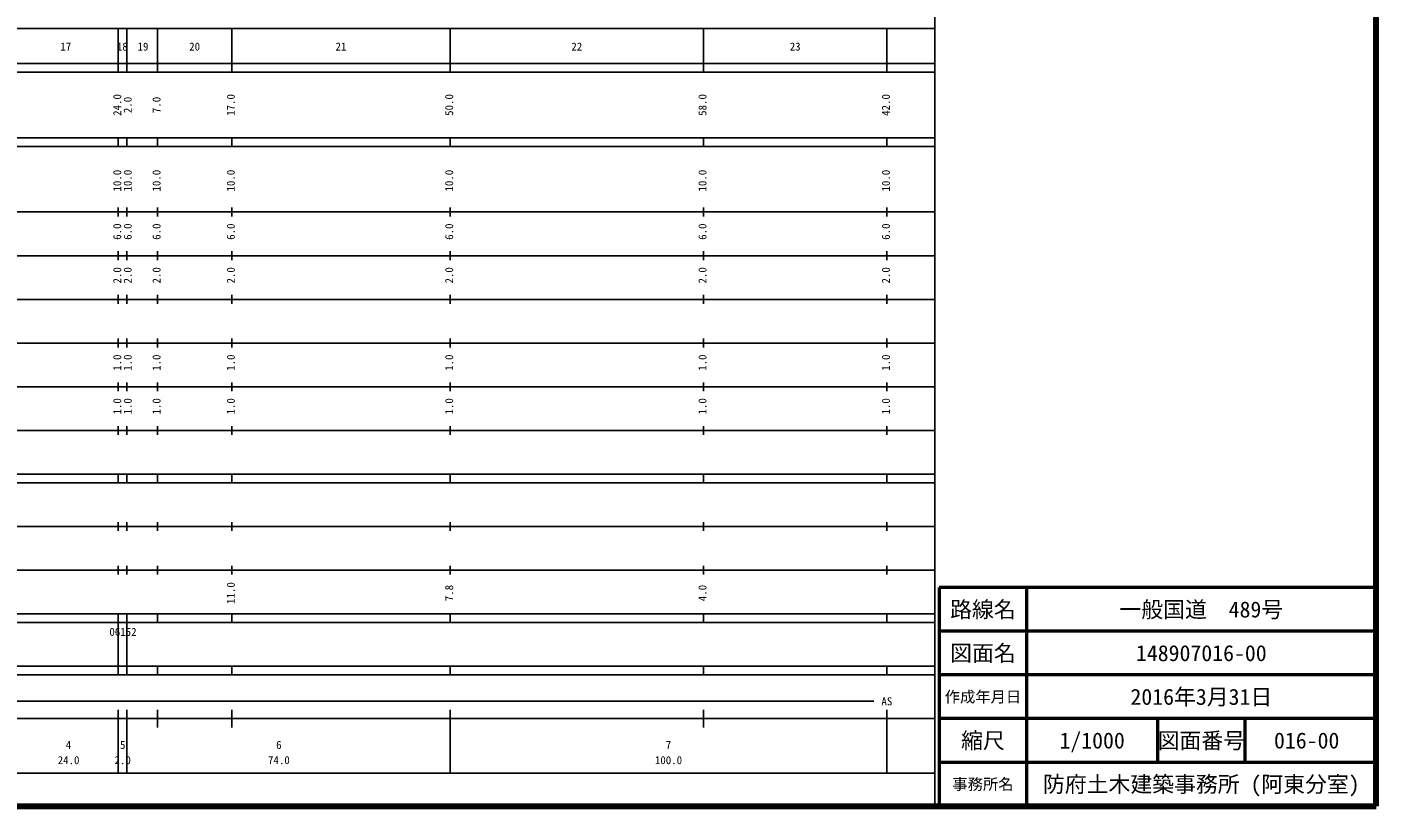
# Model space of a CAD drawing. Units: millimetres on the paper, enlarged 1000 times. Extents: x 40000 to 680000, y 20000 to 380000.
# Drawn here: x 371113 to 680000, y 20000 to 198357 of the extents above; entities that cross this region are included whole.
import ezdxf
from ezdxf.enums import TextEntityAlignment as Align

# ---------------------------------------------------------------- set-up
doc = ezdxf.new("R2010")
doc.units = ezdxf.units.MM
doc.header["$LTSCALE"] = 1000
for name, color, linetype, lineweight in [('M-TTL', 2, 'Continuous', 140), ('M-TTL-BAND', 7, 'Continuous', 25), ('M-TTL-FRAM', 2, 'Continuous', 50), ('M-TTL-LINE', 7, 'Continuous', 50)]:
    doc.layers.add(name, color=color, linetype=linetype, lineweight=lineweight)
doc.layers.add('M-TTL-TXT', color=7, linetype='Continuous')
doc.styles.add('ＭＳ ゴシック', font='')
doc.styles.get('ＭＳ ゴシック').set_extended_font_data('MS Gothic')

msp = doc.modelspace()

# ---------------------------------------------------------------- linework, layer by layer
at = {"layer": 'M-TTL'}
for p, q in [((680000, 20000), (680000, 380000)), ((40000, 20000), (680000, 20000))]:
    msp.add_line(p, q, dxfattribs=at)
at = {"layer": 'M-TTL-BAND'}
for p, q in [((579000, 20000), (579000, 370000)), ((68000, 198000), (579000, 198000)), ((392000, 188000), (392000, 198000)), ((394000, 188000), (394000, 198000)), ((401000, 188000), (401000, 198000)), ((418000, 188000), (418000, 198000)), ((468000, 188000), (468000, 198000)), ((526000, 188000), (526000, 198000)), ((568000, 188000), (568000, 198000)), ((40000, 190000), (579000, 190000)), ((40000, 188000), (579000, 188000)), ((40000, 173000), (579000, 173000)), ((392000, 171000), (392000, 173000)), ((394000, 171000), (394000, 173000)), ((401000, 171000), (401000, 173000)), ((418000, 171000), (418000, 173000)), ((468000, 171000), (468000, 173000)), ((526000, 171000), (526000, 173000)), ((568000, 171000), (568000, 173000)), ((40000, 171000), (579000, 171000)), ((40000, 156000), (579000, 156000)), ((392000, 155000), (392000, 157000)), ((394000, 155000), (394000, 157000)), ((401000, 155000), (401000, 157000)), ((418000, 155000), (418000, 157000)), ((468000, 155000), (468000, 157000)), ((526000, 155000), (526000, 157000)), ((568000, 155000), (568000, 157000)), ((46000, 146000), (579000, 146000)), ((392000, 145000), (392000, 147000)), ((394000, 145000), (394000, 147000)), ((401000, 145000), (401000, 147000)), ((418000, 145000), (418000, 147000)), ((468000, 145000), (468000, 147000)), ((526000, 145000), (526000, 147000)), ((568000, 145000), (568000, 147000)), ((52000, 136000), (579000, 136000)), ((392000, 135000), (392000, 137000)), ((394000, 135000), (394000, 137000)), ((401000, 135000), (401000, 137000)), ((418000, 135000), (418000, 137000)), ((468000, 135000), (468000, 137000)), ((526000, 135000), (526000, 137000)), ((568000, 135000), (568000, 137000)), ((392000, 125000), (392000, 127000)), ((394000, 125000), (394000, 127000)), ((401000, 125000), (401000, 127000)), ((418000, 125000), (418000, 127000)), ((468000, 125000), (468000, 127000)), ((526000, 125000), (526000, 127000)), ((568000, 125000), (568000, 127000)), ((46000, 126000), (579000, 126000)), ((52000, 116000), (579000, 116000)), ((392000, 115000), (392000, 117000)), ((394000, 115000), (394000, 117000)), ((401000, 115000), (401000, 117000)), ((418000, 115000), (418000, 117000)), ((468000, 115000), (468000, 117000)), ((526000, 115000), (526000, 117000)), ((568000, 115000), (568000, 117000)), ((46000, 106000), (579000, 106000)), ((392000, 105000), (392000, 107000)), ((394000, 105000), (394000, 107000)), ((401000, 105000), (401000, 107000)), ((418000, 105000), (418000, 107000)), ((468000, 105000), (468000, 107000)), ((526000, 105000), (526000, 107000)), ((568000, 105000), (568000, 107000)), ((40000, 96000), (579000, 96000)), ((392000, 94000), (392000, 96000)), ((394000, 94000), (394000, 96000)), ((401000, 94000), (401000, 96000)), ((418000, 94000), (418000, 96000)), ((468000, 94000), (468000, 96000)), ((526000, 94000), (526000, 96000)), ((568000, 94000), (568000, 96000)), ((40000, 94000), (579000, 94000)), ((49000, 84000), (579000, 84000)), ((392000, 83000), (392000, 85000)), ((394000, 83000), (394000, 85000)), ((401000, 83000), (401000, 85000)), ((418000, 83000), (418000, 85000)), ((468000, 83000), (468000, 85000)), ((526000, 83000), (526000, 85000)), ((568000, 83000), (568000, 85000)), ((392000, 73000), (392000, 75000)), ((394000, 73000), (394000, 75000)), ((401000, 73000), (401000, 75000)), ((418000, 73000), (418000, 75000)), ((468000, 73000), (468000, 75000)), ((526000, 73000), (526000, 75000)), ((568000, 73000), (568000, 75000)), ((40000, 74000), (579000, 74000)), ((40000, 64000), (579000, 64000)), ((40000, 62000), (579000, 62000)), ((392000, 62000), (392000, 64000)), ((392000, 52000), (392000, 62000)), ((394000, 62000), (394000, 64000)), ((394000, 52000), (394000, 62000)), ((401000, 62000), (401000, 64000)), ((418000, 62000), (418000, 64000)), ((468000, 62000), (468000, 64000)), ((526000, 62000), (526000, 64000)), ((568000, 62000), (568000, 64000)), ((40000, 52000), (579000, 52000)), ((40000, 50000), (579000, 50000)), ((392000, 50000), (392000, 52000)), ((394000, 50000), (394000, 52000)), ((401000, 50000), (401000, 52000)), ((418000, 50000), (418000, 52000)), ((468000, 50000), (468000, 52000)), ((526000, 50000), (526000, 52000)), ((568000, 50000), (568000, 52000)), ((71000, 44000), (565000, 44000)), ((392000, 27500), (392000, 42000)), ((394000, 27500), (394000, 42000)), ((401000, 38000), (401000, 42000)), ((418000, 38000), (418000, 42000)), ((468000, 27500), (468000, 42000)), ((526000, 38000), (526000, 42000)), ((568000, 27500), (568000, 42000)), ((40000, 40000), (579000, 40000)), ((68000, 27500), (579000, 27500))]:
    msp.add_line(p, q, dxfattribs=at)
at = {"layer": 'M-TTL-FRAM'}
for p, q in [((680000, 70000), (580000, 70000)), ((580000, 70000), (580000, 20000))]:
    msp.add_line(p, q, dxfattribs=at)
at = {"layer": 'M-TTL-LINE'}
for p, q in [((600000, 70000), (600000, 20000)), ((680000, 60000), (580000, 60000)), ((680000, 50000), (580000, 50000)), ((680000, 40000), (580000, 40000)), ((630000, 40000), (630000, 30000)), ((650000, 40000), (650000, 30000)), ((680000, 30000), (580000, 30000))]:
    msp.add_line(p, q, dxfattribs=at)

# ---------------------------------------------------------------- texts
at = {"layer": 'M-TTL-BAND', "style": 'ＭＳ ゴシック'}
for s, p in [('17', (380000, 192405)), ('18', (392939, 192405)), ('19', (397675, 192405)), ('20', (409500, 192405)), ('21', (443000, 192405)), ('22', (497000, 192405)), ('23', (547000, 192405)), ('AS', (568000, 42500)), ('4', (380631, 32523)), ('5', (393033, 32523)), ('6', (428788, 32523)), ('7', (518000, 32523)), ('24.0', (380631, 29033)), ('2.0', (393033, 29033)), ('74.0', (428788, 29033)), ('100.0', (518000, 29033))]:
    msp.add_text(s, height=1833, dxfattribs=at).set_placement(p, align=Align.BOTTOM_CENTER)
for s, p in [('24.0', (393242, 180500)), ('17.0', (419242, 180500)), ('50.0', (469242, 180500)), ('58.0', (527242, 180500)), ('42.0', (569242, 180500)), ('2.0', (395642, 180500)), ('7.0', (402242, 180500)), ('10.0', (393242, 163174)), ('10.0', (395642, 163174)), ('10.0', (402242, 163174)), ('10.0', (419242, 163174)), ('10.0', (469242, 163174)), ('10.0', (527242, 163174)), ('10.0', (569242, 163174)), ('6.0', (393242, 151500)), ('6.0', (395642, 151500)), ('6.0', (402242, 151500)), ('6.0', (419242, 151500)), ('6.0', (469242, 151500)), ('6.0', (527242, 151500)), ('6.0', (569242, 151500)), ('2.0', (393242, 141500)), ('2.0', (395642, 141500)), ('2.0', (402242, 141500)), ('2.0', (419242, 141500)), ('2.0', (469242, 141500)), ('2.0', (527242, 141500)), ('2.0', (569242, 141500)), ('1.0', (393242, 121500)), ('1.0', (395642, 121500)), ('1.0', (402242, 121500)), ('1.0', (419242, 121500)), ('1.0', (469242, 121500)), ('1.0', (527242, 121500)), ('1.0', (569242, 121500)), ('1.0', (393242, 111500)), ('1.0', (395642, 111500)), ('1.0', (402242, 111500)), ('1.0', (419242, 111500)), ('1.0', (469242, 111500)), ('1.0', (527242, 111500)), ('1.0', (569242, 111500)), ('11.0', (419242, 68760)), ('7.8', (469242, 68760)), ('4.0', (527242, 68760))]:
    msp.add_text(s, height=1833, rotation=90, dxfattribs=at).set_placement(p, align=Align.BOTTOM_CENTER)
msp.add_text('06152', height=1833, dxfattribs=at).set_placement((389978, 58405), align=Align.BOTTOM_LEFT)
at = {"layer": 'M-TTL-TXT', "style": 'ＭＳ ゴシック'}
for s, height, p in [('路線名', 3666, (590000, 65000)), ('路線名', 3666, (590000, 65000)), ('一般国道\u3000489号', 3666, (640000, 65000)), ('図面名', 3666, (590000, 55000)), ('図面名', 3666, (590000, 55000)), ('148907016-00', 3666, (640000, 55000)), ('作成年月日', 2566, (590000, 45000)), ('作成年月日', 2566, (590000, 45000)), ('2016年3月31日', 3666, (640000, 45000)), ('縮尺', 3666, (590000, 35000)), ('縮尺', 3666, (590000, 35000)), ('1/1000', 3666, (615000, 35000)), ('図面番号', 3666, (640000, 35000)), ('図面番号', 3666, (640000, 35000)), ('016-00', 3666, (664125, 35000)), ('事務所名', 2566, (590000, 25000)), ('事務所名', 2566, (590000, 25000)), ('防府土木建築事務所 (阿東分室)', 3666, (640000, 25000))]:
    msp.add_text(s, height=height, dxfattribs=at).set_placement(p, align=Align.MIDDLE_CENTER)

doc.saveas('drawing.dxf')
